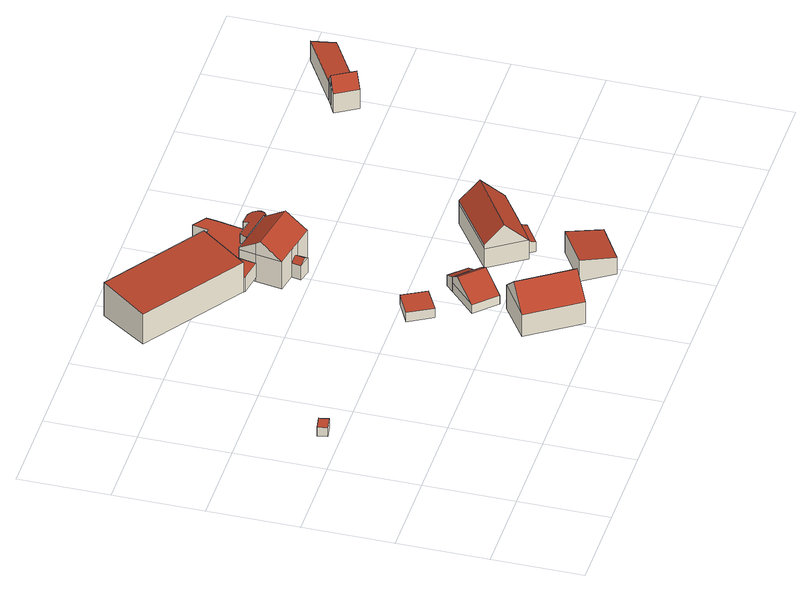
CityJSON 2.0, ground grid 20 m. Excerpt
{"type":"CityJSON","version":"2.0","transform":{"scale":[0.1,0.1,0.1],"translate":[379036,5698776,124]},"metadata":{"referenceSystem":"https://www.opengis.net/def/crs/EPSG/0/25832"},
"CityObjects":{
"building1":{"type":"Building","attributes":{"Gemeindeschluessel":"05911000","Geometrietyp2DReferenz":"3000","function":"31001_2523","roofType":"1000","measuredHeight":2.28,"storeysAboveGround":1},"geometry":[{"type":"Solid","lod":"2","boundaries":[[[[0,1,2,3]],[[4,5,1,0]],[[6,7,5,4]],[[3,2,7,6]],[[4,0,3,6]],[[1,5,7,2]]]],"semantics":{"surfaces":[{"type":"WallSurface"},{"type":"RoofSurface"},{"type":"GroundSurface"}],"values":[[0,0,0,0,1,2]]}}]},
"building2":{"type":"Building","attributes":{"Gemeindeschluessel":"05911000","Geometrietyp2DReferenz":"3000","function":"31001_2463","roofType":"1000","measuredHeight":2.41,"storeysAboveGround":1},"geometry":[{"type":"Solid","lod":"2","boundaries":[[[[8,9,10,11]],[[12,13,9,8]],[[14,15,13,12]],[[11,10,15,14]],[[12,8,11,14]],[[9,13,15,10]]]],"semantics":{"surfaces":[{"type":"WallSurface"},{"type":"RoofSurface"},{"type":"GroundSurface"}],"values":[[0,0,0,0,1,2]]}}]},
"building3":{"type":"Building","attributes":{"Gemeindeschluessel":"05911000","Geometrietyp2DReferenz":"3000","function":"31001_2090","roofType":"2100","measuredHeight":8.52,"storeysAboveGround":1},"geometry":[{"type":"Solid","lod":"2","boundaries":[[[[16,17,18,19]],[[20,21,17,16]],[[22,23,21,20]],[[24,25,23,22]],[[19,18,25,24]],[[22,20,16,19,24]],[[17,21,23,25,18]]]],"semantics":{"surfaces":[{"type":"WallSurface"},{"type":"RoofSurface"},{"type":"GroundSurface"}],"values":[[0,0,0,0,0,1,2]]}}]},
"building4":{"type":"Building","attributes":{"Gemeindeschluessel":"05911000","Geometrietyp2DReferenz":"3000","function":"31001_1010","roofType":"3100","measuredHeight":10.36,"storeysAboveGround":1},"geometry":[{"type":"Solid","lod":"2","boundaries":[[[[26,27,28,29]],[[30,31,27,26]],[[32,33,31,30]],[[29,28,33,32]],[[26,34,30]],[[32,35,29]],[[29,35,34,26]],[[30,34,35,32]],[[27,31,33,28]]]],"semantics":{"surfaces":[{"type":"WallSurface"},{"type":"RoofSurface"},{"type":"GroundSurface"}],"values":[[0,0,0,0,0,0,1,1,2]]}}]},
"building5":{"type":"Building","attributes":{"Gemeindeschluessel":"05911000","Geometrietyp2DReferenz":"3000","function":"31001_1010"},"children":["building5-1","building5-2"]},
"building5-1":{"type":"BuildingPart","attributes":{"roofType":"2100","measuredHeight":3.76,"storeysAboveGround":1},"parents":["building5"],"geometry":[{"type":"Solid","lod":"2","boundaries":[[[[36,37,38,39,40,41]],[[42,43,37,36]],[[44,45,46,47,43,42]],[[42,36,41,44]],[[37,43,47,38]],[[45,44,41,40]],[[38,47,46,39]],[[39,46,45,40]]]],"semantics":{"surfaces":[{"type":"WallSurface"},{"type":"RoofSurface"},{"type":"GroundSurface"},{"type":"ClosureSurface"}],"values":[[0,0,0,1,2,0,3,3]]}}]},
"building5-2":{"type":"BuildingPart","attributes":{"roofType":"3100","measuredHeight":5.24,"storeysAboveGround":1},"parents":["building5"],"geometry":[{"type":"Solid","lod":"2","boundaries":[[[[48,49,47,46]],[[50,51,49,48]],[[52,53,51,50]],[[39,38,53,52]],[[40,54,55,56,45]],[[55,54,52,50]],[[54,40,39,52]],[[56,55,50,48]],[[45,56,48,46]],[[49,51,53,38,47]],[[38,39,46,47]],[[40,45,46,39]]]],"semantics":{"surfaces":[{"type":"WallSurface"},{"type":"RoofSurface"},{"type":"GroundSurface"},{"type":"ClosureSurface"}],"values":[[0,0,0,0,1,1,0,0,0,2,3,3]]}}]},
"building6":{"type":"Building","attributes":{"Gemeindeschluessel":"05911000","Geometrietyp2DReferenz":"3000","function":"31001_2729","roofType":"1000","measuredHeight":3.68,"storeysAboveGround":1},"geometry":[{"type":"Solid","lod":"2","boundaries":[[[[57,58,59,60]],[[61,62,58,57]],[[63,64,62,61]],[[65,66,64,63]],[[67,68,66,65]],[[69,70,68,67]],[[71,72,70,69]],[[73,74,72,71]],[[75,76,74,73]],[[77,78,76,75]],[[79,80,78,77]],[[81,82,80,79]],[[83,84,82,81]],[[85,86,84,83]],[[87,88,86,85]],[[89,90,88,87]],[[91,92,90,89]],[[93,94,92,91]],[[95,96,94,93]],[[97,98,96,95]],[[60,59,98,97]],[[95,93,91,89,87,85,83,81,79,77,75,73,71,69,67,65,63,61,57,60,97]],[[58,62,64,66,68,70,72,74,76,78,80,82,84,86,88,90,92,94,96,98,59]]]],"semantics":{"surfaces":[{"type":"WallSurface"},{"type":"RoofSurface"},{"type":"GroundSurface"}],"values":[[0,0,0,0,0,0,0,0,0,0,0,0,0,0,0,0,0,0,0,0,0,1,2]]}}]},
"building7":{"type":"Building","attributes":{"Gemeindeschluessel":"05911000","Geometrietyp2DReferenz":"3000","function":"31001_1120"},"address":[{"country":"Germany","locality":"Bochum","thoroughfareNumber":"125","thoroughfareName":"Im Mailand"}],"children":["building7-1","building7-2","building7-3"]},
"building7-1":{"type":"BuildingPart","attributes":{"roofType":"5000","measuredHeight":10.36,"storeysAboveGround":2},"parents":["building7"],"geometry":[{"type":"Solid","lod":"2","boundaries":[[[[99,100,101,102,103]],[[104,105,100,99]],[[106,107,105,104]],[[108,109,107,106]],[[110,111,112,113]],[[114,115,116,111,110]],[[117,118,99,103,114,110]],[[119,120,121,122,123,118,117]],[[118,123,104,99]],[[123,122,106,104]],[[122,121,108,106]],[[120,119,113,124]],[[119,117,110,113]],[[101,100,105,107,109,125,112,111,116]],[[126,115,114,103,102]],[[101,116,115,102]],[[115,126,102]],[[109,108,124,125]],[[125,124,113,112]],[[121,120,124,108]]]],"semantics":{"surfaces":[{"type":"WallSurface"},{"type":"RoofSurface"},{"type":"GroundSurface"},{"type":"ClosureSurface"}],"values":[[0,0,0,0,0,0,1,1,0,0,0,0,0,2,0,3,3,3,3,3]]}}]},
"building7-2":{"type":"BuildingPart","attributes":{"roofType":"3100","measuredHeight":4.6,"storeysAboveGround":2},"parents":["building7"],"geometry":[{"type":"Solid","lod":"2","boundaries":[[[[102,101,127,128]],[[129,130,116,115]],[[128,127,130,129]],[[129,131,128]],[[128,131,126,102]],[[115,126,131,129]],[[101,116,130,127]],[[101,102,115,116]],[[102,126,115]]]],"semantics":{"surfaces":[{"type":"WallSurface"},{"type":"RoofSurface"},{"type":"GroundSurface"},{"type":"ClosureSurface"}],"values":[[0,0,0,0,1,1,2,3,3]]}}]},
"building7-3":{"type":"BuildingPart","attributes":{"roofType":"2100","measuredHeight":7.68,"storeysAboveGround":2},"parents":["building7"],"geometry":[{"type":"Solid","lod":"2","boundaries":[[[[132,133,134,135]],[[136,113,112,133,132]],[[137,138,109,108,121,139]],[[140,141,138,137]],[[142,143,141,140]],[[144,145,143,142]],[[146,147,145,144]],[[148,149,147,146]],[[150,151,149,148]],[[152,153,151,150]],[[154,155,153,152]],[[135,134,155,154]],[[152,150,148,146,144,142,140,137,139,156,136,132,135,154]],[[133,112,125,109,138,141,143,145,147,149,151,153,155,134]],[[120,124,113,136,156]],[[125,112,113,124]],[[120,156,139,121]],[[109,125,124,108]],[[124,120,121,108]]]],"semantics":{"surfaces":[{"type":"WallSurface"},{"type":"RoofSurface"},{"type":"GroundSurface"},{"type":"ClosureSurface"}],"values":[[0,0,0,0,0,0,0,0,0,0,0,0,1,2,0,3,0,3,3]]}}]},
"building8":{"type":"Building","attributes":{"Gemeindeschluessel":"05911000","Geometrietyp2DReferenz":"3000","function":"31001_2729","roofType":"2100","measuredHeight":5.42,"storeysAboveGround":1},"geometry":[{"type":"Solid","lod":"2","boundaries":[[[[157,158,159,160]],[[161,162,158,157]],[[163,164,162,161]],[[160,159,164,163]],[[161,157,160,163]],[[158,162,164,159]]]],"semantics":{"surfaces":[{"type":"WallSurface"},{"type":"RoofSurface"},{"type":"GroundSurface"}],"values":[[0,0,0,0,1,2]]}}]},
"building9":{"type":"Building","attributes":{"Gemeindeschluessel":"05911000","Geometrietyp2DReferenz":"3000","function":"31001_1010"},"address":[{"country":"Germany","locality":"Bochum","thoroughfareNumber":"132","thoroughfareName":"Im Mailand"}],"children":["building9-1","building9-2"]},
"building9-1":{"type":"BuildingPart","attributes":{"roofType":"3100","measuredHeight":10.11,"storeysAboveGround":2},"parents":["building9"],"geometry":[{"type":"Solid","lod":"2","boundaries":[[[[165,166,167,168]],[[169,170,171,166,165]],[[172,173,174,175,176]],[[177,178,173,172]],[[168,167,178,177]],[[179,180,181,182]],[[183,184,165,181,180,185]],[[184,183,176,169]],[[184,169,165]],[[183,185,172,176]],[[185,180,179,177,172]],[[179,182,168,177]],[[182,181,165,168]],[[166,171,174,173,178,167]],[[170,169,176,175]],[[174,171,170,175]]]],"semantics":{"surfaces":[{"type":"WallSurface"},{"type":"RoofSurface"},{"type":"GroundSurface"},{"type":"ClosureSurface"}],"values":[[0,0,0,0,0,1,1,0,0,0,0,0,0,2,0,3]]}}]},
"building9-2":{"type":"BuildingPart","attributes":{"roofType":"2100","measuredHeight":3.19,"storeysAboveGround":2},"parents":["building9"],"geometry":[{"type":"Solid","lod":"2","boundaries":[[[[186,187,171,170]],[[188,189,187,186]],[[175,174,189,188]],[[188,186,170,175]],[[187,189,174,171]],[[174,175,170,171]]]],"semantics":{"surfaces":[{"type":"WallSurface"},{"type":"RoofSurface"},{"type":"GroundSurface"},{"type":"ClosureSurface"}],"values":[[0,0,0,1,2,3]]}}]},
"building10":{"type":"Building","attributes":{"Gemeindeschluessel":"05911000","Geometrietyp2DReferenz":"3000","function":"31001_2729","roofType":"5000","measuredHeight":7.75,"storeysAboveGround":1},"geometry":[{"type":"Solid","lod":"2","boundaries":[[[[190,191,192,193]],[[194,195,191,190]],[[196,197,195,194]],[[198,199,197,196]],[[200,201,199,198]],[[202,203,201,200]],[[193,192,203,202]],[[204,205,206,207]],[[206,205,208,209,202,200,210]],[[210,200,198]],[[209,208,190,193]],[[209,193,202]],[[208,205,204,194,190]],[[207,206,210,198,196]],[[204,207,196,194]],[[191,195,197,199,201,203,192]]]],"semantics":{"surfaces":[{"type":"WallSurface"},{"type":"RoofSurface"},{"type":"GroundSurface"}],"values":[[0,0,0,0,0,0,0,1,1,0,0,0,0,0,0,2]]}}]},
"building11":{"type":"Building","attributes":{"Gemeindeschluessel":"05911000","Geometrietyp2DReferenz":"3000","function":"51009_1610","roofType":"2100","measuredHeight":4.92},"geometry":[{"type":"Solid","lod":"2","boundaries":[[[[211,212,213,214]],[[215,216,212,211]],[[217,218,216,215]],[[214,213,218,217]],[[215,211,214,217]],[[212,216,218,213]]]],"semantics":{"surfaces":[{"type":"WallSurface"},{"type":"RoofSurface"},{"type":"GroundSurface"}],"values":[[0,0,0,0,1,2]]}}]}
},
"vertices":[
[34,428,103],[34,428,80],[4,423,80],[4,423,103],[38,406,103],[38,406,80],[8,401,103],[8,401,80],
[516,390,69],[516,390,45],[463,362,45],[463,362,69],[544,338,69],[544,338,45],[492,309,69],[492,309,45],
[242,856,126],[242,856,50],[464,706,50],[464,706,126],[312,958,135],[312,958,50],[533,808,135],[533,808,50],[471,717,127],[471,717,50],
[688,79,63],[688,79,4],[612,192,4],[612,192,64],[606,23,60],[606,23,4],[530,136,60],[530,136,4],[649,53,107],[573,165,107],
[631,323,48],[631,323,21],[615,307,21],[615,307,43],[615,307,58],[615,307,59],[665,287,49],[665,287,21],[650,272,59],[650,272,58],[650,272,43],[650,272,21],
[662,260,43],[662,260,21],[601,203,43],[601,203,21],[556,249,43],[556,249,21],[600,292,73],[646,245,73],[662,260,58],
[617,737,85],[617,737,48],[619,750,48],[619,750,85],[600,740,85],[600,740,48],[576,744,85],[576,744,48],[560,726,85],[560,726,48],[526,732,85],[526,732,48],[519,694,85],[519,694,48],[469,703,85],[469,703,48],[466,705,85],[466,705,48],[473,716,85],[473,716,48],[471,717,85],[471,717,48],[501,759,85],[501,759,48],[532,806,85],[532,806,48],[533,807,85],[533,807,48],[546,826,85],[546,826,48],[547,827,85],[547,827,48],[600,817,85],[600,817,48],[607,853,85],[607,853,48],[637,832,85],[637,832,48],[634,811,85],[634,811,48],[622,750,85],[622,750,48],
[509,637,108],[509,637,38],[553,629,38],[553,629,74],[553,629,108],[519,694,108],[519,694,38],[526,732,108],[526,732,38],[560,726,108],[560,726,38],[624,615,108],[624,615,38],[640,707,38],[640,707,108],[580,623,108],[580,623,75],[580,623,38],[632,664,142],[518,685,142],[640,707,114],[641,711,112],[560,726,112],[526,732,112],[519,694,136],[641,711,108],[641,711,38],[568,626,84],
[549,608,38],[549,608,74],[576,601,75],[576,601,38],[564,604,84],
[645,708,114],[645,708,38],[653,714,38],[653,714,112],[640,707,115],[576,744,108],[576,744,38],[560,726,114],[600,740,108],[600,740,38],[617,737,108],[617,737,38],[619,750,104],[619,750,38],[622,750,104],[622,750,38],[649,749,102],[649,749,38],[658,741,104],[658,741,38],[660,731,107],[660,731,38],[658,722,110],[658,722,38],[641,711,114],
[742,74,55],[742,74,1],[786,7,1],[786,7,43],[827,128,55],[827,128,1],[869,58,43],[869,58,1],
[903,276,60],[903,276,11],[850,358,11],[850,358,60],[840,233,60],[840,233,43],[840,233,11],[773,189,60],[773,189,11],[790,200,11],[790,200,43],[790,200,60],[720,268,60],[720,268,11],[720,268,71],[744,233,112],[874,321,112],[850,358,70],[790,200,61],[840,233,61],[773,189,61],
[852,215,35],[852,215,11],[802,182,35],[802,182,11],
[1158,714,58],[1158,714,10],[1157,713,10],[1157,713,58],[1175,723,58],[1175,723,10],[1203,676,58],[1203,676,10],[1186,667,58],[1186,667,10],[1166,655,58],[1166,655,10],[1137,703,58],[1137,703,10],[1175,723,66],[1159,714,88],[1187,667,88],[1203,676,66],[1158,714,86],[1157,713,86],[1186,667,86],
[1175,723,57],[1175,723,8],[1203,676,8],[1203,676,42],[1296,795,57],[1296,795,8],[1324,748,42],[1324,748,8]
]}
